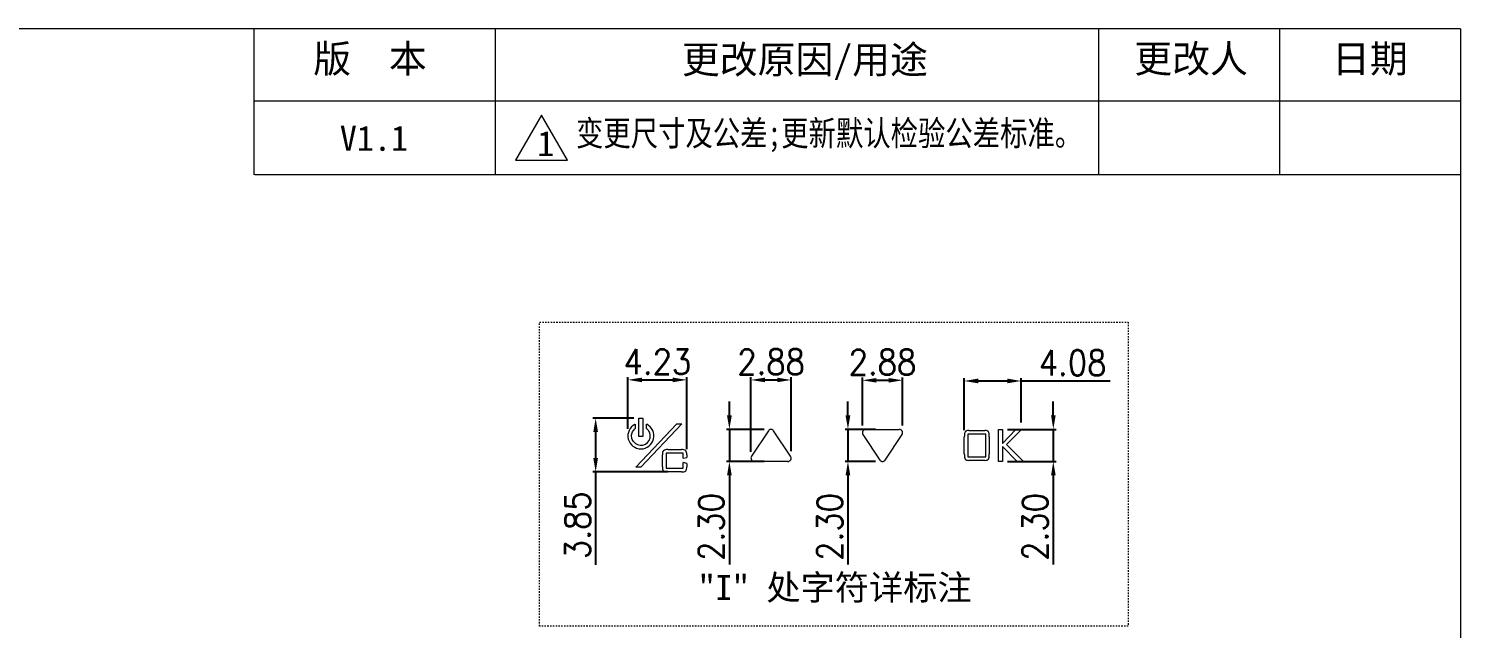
# Model space of a CAD drawing. Header units: millimetres. Extents: x 1171 to 1429, y -714 to -532.
# Drawn here: x 1317.2 to 1420, y -584 to -541 of the extents above; entities that cross this region are included whole.
import ezdxf

# ---------------------------------------------------------------- set-up
doc = ezdxf.new("R2010")
doc.units = ezdxf.units.MM
doc.header["$LTSCALE"] = 0.12
doc.linetypes.add('PHANTOM', pattern=[0.8, 0.45, -0.05, 0.1, -0.05, 0.1, -0.05])
doc.layers.get('0').update_dxf_attribs({"color": 8, "lineweight": 9})
doc.layers.add('1粗实线-A (轮廓线)', color=3, linetype='Continuous', lineweight=15)
doc.layers.add('尺寸线', color=3, linetype='Continuous', lineweight=9)
doc.styles.get("Standard").update_dxf_attribs({"font": 'txt.shx', "width": 0.9})
doc.styles.add('机械制图', font='gbeitc.shx')
doc.dimstyles.new('1', dxfattribs={"dimtxt": 1.8, "dimasz": 1, "dimexe": 0.2, "dimexo": 0.5, "dimgap": 0.4, "dimtad": 1, "dimzin": 1, "dimdsep": 46, "dimtxsty": 'Standard', "dimcen": 0.09, "dimclrd": 3, "dimclre": 3, "dimclrt": 2, "dimadec": 0, "dimazin": 0, "dimtp": 0.01, "dimtm": 0.01, "dimtfac": 1, "dimtmove": 0, "dimatfit": 3, "dimfxl": 1, "dimtolj": 1, "dimarcsym": 0})

# ---------------------------------------------------------------- blocks, each defined once
blk = doc.blocks.new('*D81')
at = {"layer": 'Defpoints', "color": 0}
for p in [(1364.42, -566.2), (1360.2, -570.22), (1364.42, -571.67)]:
    blk.add_point(p, dxfattribs=at)
at = {"layer": '尺寸线', "color": 3, "lineweight": -2}
for p, q in [((1360.2, -569.72), (1360.2, -566)), ((1361.2, -566.2), (1363.42, -566.2)), ((1364.42, -571.17), (1364.42, -566))]:
    blk.add_line(p, q, dxfattribs=at)
at = {"layer": '尺寸线', "color": 3}
for points in [[(1361.2, -566.04), (1361.2, -566.37), (1360.2, -566.2)], [(1363.42, -566.04), (1363.42, -566.37), (1364.42, -566.2)]]:
    blk.add_solid(points, dxfattribs=at)
at = {"layer": '尺寸线', "color": 2, "insert": (1362.31, -564.9), "char_height": 1.8, "attachment_point": 5}
blk.add_mtext('\\A1;4.23', dxfattribs=at)
blk = doc.blocks.new('*D82')
at = {"layer": 'Defpoints', "color": 0}
for p in [(1361.13, -568.95), (1357.88, -572.8), (1363.55, -572.8)]:
    blk.add_point(p, dxfattribs=at)
at = {"layer": '尺寸线', "color": 3, "lineweight": -2}
for p, q in [((1360.63, -568.95), (1357.68, -568.95)), ((1357.88, -569.95), (1357.88, -571.8)), ((1363.05, -572.8), (1357.68, -572.8)), ((1357.88, -572.8), (1357.88, -579.46))]:
    blk.add_line(p, q, dxfattribs=at)
at = {"layer": '尺寸线', "color": 3}
for points in [[(1357.71, -569.95), (1358.05, -569.95), (1357.88, -568.95)], [(1357.71, -571.8), (1358.05, -571.8), (1357.88, -572.8)]]:
    blk.add_solid(points, dxfattribs=at)
at = {"layer": '尺寸线', "color": 2, "insert": (1356.58, -576.63), "char_height": 1.8, "attachment_point": 5, "rotation": 90}
blk.add_mtext('\\A1;3.85', dxfattribs=at)
blk = doc.blocks.new('*D83')
at = {"layer": 'Defpoints', "color": 0}
for p in [(1371.91, -566.21), (1369.03, -571.86), (1371.91, -571.81)]:
    blk.add_point(p, dxfattribs=at)
at = {"layer": '尺寸线', "color": 3, "lineweight": -2}
for p, q in [((1369.03, -571.36), (1369.03, -566.01)), ((1370.03, -566.21), (1370.91, -566.21)), ((1371.91, -571.31), (1371.91, -566.01))]:
    blk.add_line(p, q, dxfattribs=at)
at = {"layer": '尺寸线', "color": 3}
for points in [[(1370.03, -566.04), (1370.03, -566.37), (1369.03, -566.21)], [(1370.91, -566.04), (1370.91, -566.37), (1371.91, -566.21)]]:
    blk.add_solid(points, dxfattribs=at)
at = {"layer": '尺寸线', "color": 2, "insert": (1370.47, -564.91), "char_height": 1.8, "attachment_point": 5}
blk.add_mtext('\\A1;2.88', dxfattribs=at)
blk = doc.blocks.new('*D84')
at = {"layer": 'Defpoints', "color": 0}
for p in [(1370.47, -569.75), (1367.48, -572.05), (1370.47, -572.05)]:
    blk.add_point(p, dxfattribs=at)
at = {"layer": '尺寸线', "color": 3, "lineweight": -2}
for p, q in [((1367.48, -568.75), (1367.48, -567.75)), ((1369.97, -569.75), (1367.28, -569.75)), ((1367.48, -569.75), (1367.48, -572.05)), ((1369.97, -572.05), (1367.28, -572.05)), ((1367.48, -573.05), (1367.48, -579.44))]:
    blk.add_line(p, q, dxfattribs=at)
at = {"layer": '尺寸线', "color": 3}
for points in [[(1367.31, -568.75), (1367.65, -568.75), (1367.48, -569.75)], [(1367.31, -573.05), (1367.65, -573.05), (1367.48, -572.05)]]:
    blk.add_solid(points, dxfattribs=at)
at = {"layer": '尺寸线', "color": 2, "insert": (1366.18, -576.75), "char_height": 1.8, "attachment_point": 5, "rotation": 90}
blk.add_mtext('\\A1;2.30', dxfattribs=at)
blk = doc.blocks.new('*D85')
at = {"layer": 'Defpoints', "color": 0}
for p in [(1378.47, -569.75), (1375.99, -572.05), (1378.47, -572.05)]:
    blk.add_point(p, dxfattribs=at)
at = {"layer": '尺寸线', "color": 3, "lineweight": -2}
for p, q in [((1375.99, -568.75), (1375.99, -567.75)), ((1377.97, -569.75), (1375.79, -569.75)), ((1375.99, -569.75), (1375.99, -572.05)), ((1377.97, -572.05), (1375.79, -572.05)), ((1375.99, -573.05), (1375.99, -579.44))]:
    blk.add_line(p, q, dxfattribs=at)
at = {"layer": '尺寸线', "color": 3}
for points in [[(1375.82, -568.75), (1376.16, -568.75), (1375.99, -569.75)], [(1375.82, -573.05), (1376.16, -573.05), (1375.99, -572.05)]]:
    blk.add_solid(points, dxfattribs=at)
at = {"layer": '尺寸线', "color": 2, "insert": (1374.69, -576.75), "char_height": 1.8, "attachment_point": 5, "rotation": 90}
blk.add_mtext('\\A1;2.30', dxfattribs=at)
blk = doc.blocks.new('*D86')
at = {"layer": 'Defpoints', "color": 0}
for p in [(1379.91, -566.23), (1377.03, -569.98), (1379.91, -569.98)]:
    blk.add_point(p, dxfattribs=at)
at = {"layer": '尺寸线', "color": 3, "lineweight": -2}
for p, q in [((1377.03, -569.48), (1377.03, -566.03)), ((1378.03, -566.23), (1378.91, -566.23)), ((1379.91, -569.48), (1379.91, -566.03))]:
    blk.add_line(p, q, dxfattribs=at)
at = {"layer": '尺寸线', "color": 3}
for points in [[(1378.03, -566.07), (1378.03, -566.4), (1377.03, -566.23)], [(1378.91, -566.07), (1378.91, -566.4), (1379.91, -566.23)]]:
    blk.add_solid(points, dxfattribs=at)
at = {"layer": '尺寸线', "color": 2, "insert": (1378.47, -564.93), "char_height": 1.8, "attachment_point": 5}
blk.add_mtext('\\A1;2.88', dxfattribs=at)
blk = doc.blocks.new('*D87')
at = {"layer": 'Defpoints', "color": 0}
for p in [(1388.42, -566.28), (1384.34, -570.3), (1388.42, -569.77)]:
    blk.add_point(p, dxfattribs=at)
at = {"layer": '尺寸线', "color": 3, "lineweight": -2}
for p, q in [((1384.34, -569.8), (1384.34, -566.08)), ((1388.42, -569.27), (1388.42, -566.08)), ((1385.34, -566.28), (1387.42, -566.28)), ((1388.42, -566.28), (1394.81, -566.28))]:
    blk.add_line(p, q, dxfattribs=at)
at = {"layer": '尺寸线', "color": 3}
for points in [[(1385.34, -566.11), (1385.34, -566.45), (1384.34, -566.28)], [(1387.42, -566.11), (1387.42, -566.45), (1388.42, -566.28)]]:
    blk.add_solid(points, dxfattribs=at)
at = {"layer": '尺寸线', "color": 2, "insert": (1392.12, -564.98), "char_height": 1.8, "attachment_point": 5}
blk.add_mtext('\\A1;4.08', dxfattribs=at)
blk = doc.blocks.new('*D88')
at = {"layer": 'Defpoints', "color": 0}
for p in [(1386.94, -569.75), (1386.94, -572.05), (1390.73, -572.05)]:
    blk.add_point(p, dxfattribs=at)
at = {"layer": '尺寸线', "color": 3, "lineweight": -2}
for p, q in [((1390.73, -568.75), (1390.73, -567.75)), ((1387.44, -569.75), (1390.93, -569.75)), ((1390.73, -569.75), (1390.73, -572.05)), ((1387.44, -572.05), (1390.93, -572.05)), ((1390.73, -573.05), (1390.73, -579.44))]:
    blk.add_line(p, q, dxfattribs=at)
at = {"layer": '尺寸线', "color": 3}
for points in [[(1390.57, -568.75), (1390.9, -568.75), (1390.73, -569.75)], [(1390.57, -573.05), (1390.9, -573.05), (1390.73, -572.05)]]:
    blk.add_solid(points, dxfattribs=at)
at = {"layer": '尺寸线', "color": 2, "insert": (1389.43, -576.75), "char_height": 1.8, "attachment_point": 5, "rotation": 90}
blk.add_mtext('\\A1;2.30', dxfattribs=at)

msp = doc.modelspace()

# ---------------------------------------------------------------- linework, layer by layer
at = {"color": 252, "lineweight": 13}
for p, q in [((1419.951, -541.016), (1180.029, -541.016)), ((1333.337, -541.016), (1333.337, -546.212)), ((1350.659, -541.016), (1350.659, -546.212)), ((1350.659, -541.016), (1350.659, -551.494)), ((1393.966, -541.016), (1393.966, -546.212)), ((1393.966, -541.016), (1393.966, -551.494)), ((1406.959, -541.016), (1406.959, -546.212)), ((1406.959, -541.016), (1406.959, -551.494)), ((1419.951, -541.016), (1419.951, -705.582)), ((1419.951, -546.212), (1333.337, -546.212)), ((1333.337, -546.212), (1333.337, -551.494)), ((1393.966, -546.212), (1393.966, -551.494)), ((1419.951, -551.494), (1333.426, -551.494))]:
    msp.add_line(p, q, dxfattribs=at)
at = {"color": 1}
msp.add_lwpolyline([(1353.987, -547.227), (1352.126, -550.452), (1355.849, -550.452)], close=True, dxfattribs=at)
at = {"color": 6, "linetype": 'PHANTOM', "lineweight": 5, "ltscale": 0.3}
msp.add_lwpolyline([(1353.854, -562.059), (1396.111, -562.059), (1396.111, -583.863), (1353.854, -583.863)], close=True, dxfattribs=at)
at = {"layer": '1粗实线-A (轮廓线)', "color": 7, "linetype": 'Continuous'}
for p, q in [((1363.707, -569.343), (1360.763, -572.468)), ((1360.98, -570.253), (1360.98, -568.954)), ((1360.98, -568.954), (1361.272, -568.954)), ((1361.116, -572.468), (1364.06, -569.343)), ((1361.272, -568.954), (1361.272, -570.253)), ((1363.707, -569.343), (1364.06, -569.343)), ((1360.702, -569.392), (1360.715, -569.386)), ((1360.715, -569.386), (1360.715, -569.694)), ((1360.715, -569.693), (1360.722, -569.688)), ((1361.272, -570.253), (1360.98, -570.253)), ((1361.529, -569.684), (1361.537, -569.69)), ((1361.537, -569.383), (1361.549, -569.389)), ((1361.537, -569.69), (1361.537, -569.383)), ((1370.287, -569.852), (1369.07, -571.679)), ((1371.872, -571.677), (1370.656, -569.852)), ((1377.069, -570.129), (1378.288, -571.956)), ((1377.27, -569.754), (1379.671, -569.754)), ((1378.655, -571.956), (1379.873, -570.131)), ((1384.344, -571.51), (1384.344, -570.298)), ((1385.882, -570.088), (1384.598, -570.088)), ((1384.598, -570.088), (1384.598, -571.721)), ((1384.657, -569.834), (1385.824, -569.834)), ((1385.882, -571.721), (1385.882, -570.088)), ((1386.136, -570.298), (1386.136, -571.51)), ((1386.796, -569.754), (1387.093, -569.754)), ((1386.796, -572.054), (1386.796, -569.754)), ((1387.093, -569.754), (1387.093, -570.766)), ((1388.031, -569.77), (1387.093, -570.766)), ((1387.374, -570.837), (1388.415, -569.788)), ((1388.401, -569.754), (1388.068, -569.754)), ((1363.058, -571.202), (1364.035, -571.202)), ((1387.093, -570.991), (1388.121, -572.039)), ((1387.093, -570.991), (1387.093, -572.054)), ((1388.561, -572.02), (1387.374, -570.837)), ((1362.671, -572.435), (1362.671, -571.572)), ((1364.156, -571.461), (1362.939, -571.461)), ((1362.939, -571.461), (1362.939, -572.53)), ((1364.156, -571.827), (1364.156, -571.461)), ((1364.156, -571.827), (1364.424, -571.764)), ((1364.424, -572.201), (1364.156, -572.12)), ((1364.156, -572.53), (1364.156, -572.12)), ((1364.424, -571.572), (1364.424, -571.764)), ((1364.424, -572.201), (1364.424, -572.435)), ((1371.671, -572.054), (1369.27, -572.054)), ((1384.598, -571.721), (1385.882, -571.721)), ((1385.824, -571.974), (1384.657, -571.974)), ((1387.093, -572.054), (1386.796, -572.054)), ((1388.157, -572.054), (1388.547, -572.054)), ((1361.116, -572.468), (1360.763, -572.468)), ((1362.939, -572.53), (1364.156, -572.53)), ((1364.035, -572.804), (1363.058, -572.804))]:
    msp.add_line(p, q, dxfattribs=at)
for centre, radius, start, end in [((1361.129, -570.221), 0.932, 117.2551, 63.18179), ((1361.129, -570.221), 0.669, 216.84764, 52.49457), ((1388.068, -569.804), 0.05, 90, 136.71645), ((1388.401, -569.774), 0.02, 315.20129, 90), ((1369.269, -571.814), 0.241, 146.12719, 270.05064), ((1371.671, -571.812), 0.242, 270.04574, 33.68636), ((1388.157, -572.004), 0.05, 224.43897, 270), ((1388.547, -572.034), 0.02, 270.1129, 45.11326)]:
    msp.add_arc(centre, radius, start, end, dxfattribs=at)
for points, knots in [([(1360.593, -570.622), (1360.557, -570.575), (1360.486, -570.448), (1360.449, -570.254), (1360.471, -570.068), (1360.538, -569.877), (1360.637, -569.755), (1360.715, -569.694)], [0, 0, 0, 0, 0.1715701, 0.4150491, 0.5621456, 0.7132025, 1, 1, 1, 1]), ([(1370.656, -569.852), (1370.636, -569.822), (1370.593, -569.784), (1370.526, -569.758), (1370.472, -569.752), (1370.418, -569.758), (1370.35, -569.784), (1370.307, -569.822), (1370.287, -569.852)], [0, 0, 0, 0, 0.2485331, 0.3756342, 0.4989414, 0.6227779, 0.7504084, 1, 1, 1, 1]), ([(1377.27, -569.754), (1377.227, -569.754), (1377.161, -569.772), (1377.093, -569.827), (1377.055, -569.88), (1377.032, -569.941), (1377.024, -570.027), (1377.045, -570.093), (1377.069, -570.129)], [0, 0, 0, 0, 0.2486867, 0.3765056, 0.4996687, 0.6229825, 0.7509915, 1, 1, 1, 1]), ([(1379.873, -570.131), (1379.897, -570.095), (1379.918, -570.029), (1379.91, -569.942), (1379.887, -569.881), (1379.849, -569.828), (1379.781, -569.772), (1379.714, -569.754), (1379.671, -569.754)], [0, 0, 0, 0, 0.2486031, 0.3763769, 0.4994993, 0.6228561, 0.7509064, 1, 1, 1, 1]), ([(1384.657, -569.834), (1384.597, -569.834), (1384.515, -569.843), (1384.441, -569.881), (1384.408, -569.914), (1384.381, -569.969), (1384.349, -570.096), (1384.344, -570.212), (1384.344, -570.298)], [0, 0, 0, 0, 0.2491757, 0.3478106, 0.4377546, 0.5376539, 0.6626087, 1, 1, 1, 1]), ([(1386.136, -570.298), (1386.136, -570.212), (1386.131, -570.096), (1386.099, -569.968), (1386.073, -569.914), (1386.04, -569.881), (1385.966, -569.843), (1385.884, -569.834), (1385.824, -569.834)], [0, 0, 0, 0, 0.3375052, 0.4624381, 0.5621436, 0.6522067, 0.7510598, 1, 1, 1, 1]), ([(1363.058, -571.202), (1362.943, -571.202), (1362.699, -571.221), (1362.671, -571.463), (1362.671, -571.572)], [0, 0, 0, 0, 0.5103939, 1, 1, 1, 1]), ([(1364.424, -571.572), (1364.424, -571.463), (1364.396, -571.22), (1364.151, -571.202), (1364.035, -571.202)], [0, 0, 0, 0, 0.488893, 1, 1, 1, 1]), ([(1362.671, -572.435), (1362.671, -572.545), (1362.688, -572.725), (1362.885, -572.797), (1362.999, -572.804), (1363.058, -572.804)], [0, 0, 0, 0, 0.4862959, 0.7405496, 1, 1, 1, 1]), ([(1364.035, -572.804), (1364.151, -572.804), (1364.396, -572.787), (1364.424, -572.544), (1364.424, -572.435)], [0, 0, 0, 0, 0.510314, 1, 1, 1, 1]), ([(1378.288, -571.956), (1378.308, -571.986), (1378.35, -572.024), (1378.418, -572.05), (1378.472, -572.056), (1378.526, -572.05), (1378.594, -572.024), (1378.636, -571.986), (1378.655, -571.956)], [0, 0, 0, 0, 0.2496154, 0.3773059, 0.5011378, 0.6244145, 0.7515134, 1, 1, 1, 1]), ([(1384.344, -571.51), (1384.344, -571.597), (1384.349, -571.712), (1384.382, -571.841), (1384.409, -571.895), (1384.441, -571.928), (1384.515, -571.965), (1384.597, -571.974), (1384.657, -571.974)], [0, 0, 0, 0, 0.3387284, 0.4636937, 0.5630001, 0.6528333, 0.751386, 1, 1, 1, 1]), ([(1385.824, -571.974), (1385.884, -571.974), (1385.966, -571.965), (1386.04, -571.927), (1386.073, -571.895), (1386.099, -571.841), (1386.131, -571.713), (1386.136, -571.597), (1386.136, -571.51)], [0, 0, 0, 0, 0.2477119, 0.3464038, 0.4368728, 0.5363142, 0.6612287, 1, 1, 1, 1])]:
    msp.add_open_spline(points, degree=3, knots=knots, dxfattribs=at)

# ---------------------------------------------------------------- texts
at = {"color": 252, "lineweight": 13, "char_height": 1.99213, "attachment_point": 1, "style": '机械制图'}
for s, insert, width in [('{\\fSimSun|b0|i0|c134|p2;版  本}', (1337.609, -542.174), 11.25984), ('{\\fSimSun|b0|i0|c134|p2;更改原因/用途}', (1364.07, -542.231), 20.4516), ('{\\fSimSun|b0|i0|c134|p2;更改人}', (1396.546, -542.174), 11.25984), ('{\\fSimSun|b0|i0|c134|p2;日期}', (1410.737, -542.174), 11.25984)]:
    msp.add_mtext(s, dxfattribs=dict(at, insert=insert, width=width))
at = {"color": 1, "lineweight": 13, "insert": (1356.47, -547.614), "char_height": 1.8, "width": 51.10349, "attachment_point": 1, "style": '机械制图'}
msp.add_mtext('{\\fSimSun|b0|i0|c134|p2;\\W0.8;变更尺寸及公差;更新默认检验公差标准。}', dxfattribs=at)
at = {"lineweight": 13, "char_height": 1.8, "width": 23.75954, "attachment_point": 1, "style": '机械制图'}
for s, insert in [('{\\fSimSun|b0|i0|c134|p2;V1.1}', (1339.515, -547.974)), ('{\\fSimSun|b0|i0|c134|p2;"I" 处字符详标注}', (1365.239, -580.186))]:
    msp.add_mtext(s, dxfattribs=dict(at, insert=insert))
at = {"color": 1, "insert": (1353.687, -548.355), "char_height": 1.8, "width": 1.25754, "attachment_point": 1, "style": '机械制图'}
msp.add_mtext('{\\fSimSun|b0|i0|c134|p2;1}', dxfattribs=at)

# ---------------------------------------------------------------- dimensions: what is measured, and where the dimension line sits
at = {"layer": '尺寸线'}
for base, p1, p2, picture, middle in [((1364.424, -566.204), (1360.197, -570.221), (1364.424, -571.668), '*D81', (1362.311, -566.204)), ((1371.913, -566.207), (1369.034, -571.863), (1371.913, -571.812), '*D83', (1370.474, -566.207)), ((1379.913, -566.233), (1377.029, -569.983), (1379.913, -569.981), '*D86', (1378.471, -566.233))]:
    dim = msp.add_linear_dim(base=base, p1=p1, p2=p2, dimstyle='1', dxfattribs=at)
    dim.commit()
    dim.dimension.update_dxf_attribs({"geometry": picture, "text_midpoint": middle, "dimtype": 160})
dim = msp.add_linear_dim(base=(1388.421, -566.279), p1=(1384.344, -570.298), p2=(1388.421, -569.774), dimstyle='1', dxfattribs=at)
dim.commit()
dim.dimension.update_dxf_attribs({"geometry": '*D87', "text_midpoint": (1392.116, -564.979)})
for base, p1, p2, picture, middle in [((1367.481, -572.054), (1370.472, -569.754), (1370.47, -572.054), '*D84', (1366.181, -576.749)), ((1375.99, -572.054), (1378.47, -569.754), (1378.472, -572.054), '*D85', (1374.69, -576.749)), ((1390.733, -572.054), (1386.945, -569.754), (1386.945, -572.054), '*D88', (1389.433, -576.749)), ((1357.88, -572.804), (1361.126, -568.954), (1363.547, -572.804), '*D82', (1356.58, -576.634))]:
    dim = msp.add_linear_dim(base=base, p1=p1, p2=p2, angle=90, dimstyle='1', dxfattribs=at)
    dim.commit()
    dim.dimension.update_dxf_attribs({"geometry": picture, "text_midpoint": middle})

doc.saveas('drawing.dxf')
